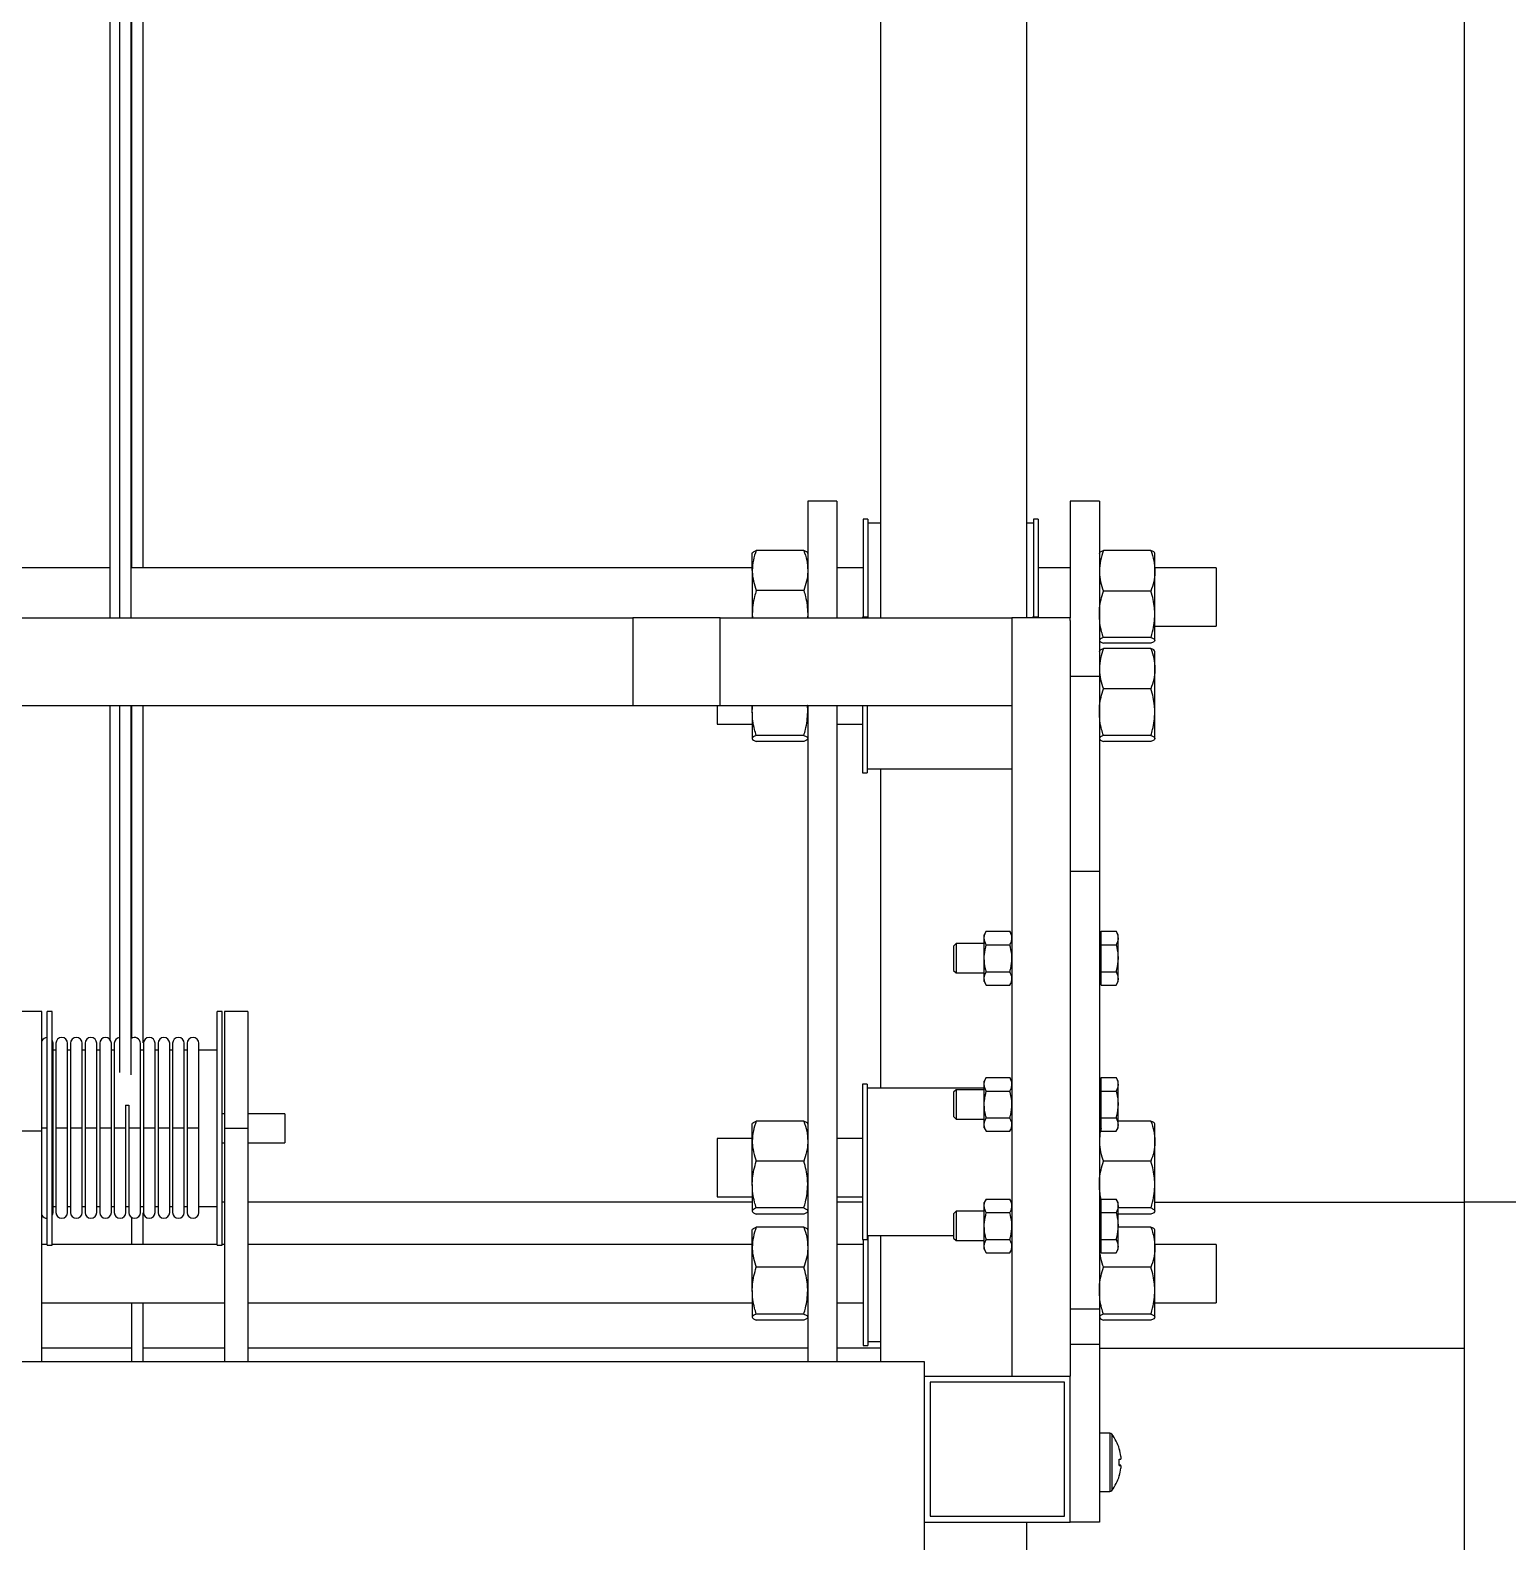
# Model space of a CAD drawing. Header units: millimetres. Extents: x 15 to 415, y 5 to 292.
# Drawn here: x 340.46 to 350.59, y 207.76 to 218.12 of the extents above; entities that cross this region are included whole.
import ezdxf

# ---------------------------------------------------------------- set-up
doc = ezdxf.new("R2010")
doc.units = ezdxf.units.MM

msp = doc.modelspace()

# ---------------------------------------------------------------- linework, layer by layer
at = {"color": 7, "linetype": 'Continuous', "lineweight": 25}
for p, q in [((341.074, 227.109), (341.074, 214.09)), ((341.154, 214.09), (341.154, 227.127)), ((346.292, 226.083), (346.292, 214.09)), ((347.292, 226.083), (347.292, 214.09)), ((350.292, 226.083), (350.292, 210.085)), ((341.007, 220.106), (341.007, 214.09)), ((341.156, 220.106), (341.156, 214.434)), ((341.236, 214.434), (341.236, 220.106)), ((345.992, 214.89), (345.792, 214.89)), ((345.792, 214.89), (345.792, 214.09)), ((345.992, 214.89), (345.992, 214.09)), ((347.792, 214.89), (347.592, 214.89)), ((347.592, 214.89), (347.592, 214.09)), ((347.792, 214.89), (347.792, 213.687)), ((346.205, 214.767), (346.173, 214.767)), ((346.173, 214.767), (346.173, 214.754)), ((346.173, 214.754), (346.173, 214.094)), ((346.205, 214.767), (346.205, 214.754)), ((346.205, 214.754), (346.205, 214.09)), ((347.373, 214.767), (347.34, 214.767)), ((347.34, 214.767), (347.34, 214.754)), ((347.34, 214.754), (347.34, 214.094)), ((347.373, 214.767), (347.373, 214.754)), ((347.373, 214.754), (347.373, 214.09)), ((346.292, 214.739), (346.205, 214.739)), ((347.34, 214.739), (347.292, 214.739)), ((345.765, 214.553), (345.439, 214.553)), ((348.145, 214.552), (347.819, 214.552)), ((341.007, 214.434), (336.972, 214.434)), ((345.412, 214.434), (341.154, 214.434)), ((345.412, 214.415), (345.412, 214.534)), ((346.173, 214.434), (345.992, 214.434)), ((347.592, 214.434), (347.373, 214.434)), ((348.172, 214.412), (348.172, 214.534)), ((348.592, 214.434), (348.172, 214.434)), ((348.592, 214.434), (348.592, 214.034)), ((345.412, 214.415), (345.412, 214.117)), ((348.172, 214.114), (348.172, 214.412)), ((345.765, 214.277), (345.439, 214.277)), ((348.145, 214.273), (347.819, 214.273)), ((337.792, 214.09), (344.592, 214.09)), ((344.592, 214.09), (344.592, 213.49)), ((345.192, 214.09), (344.592, 214.09)), ((345.192, 214.09), (347.192, 214.09)), ((345.192, 213.49), (345.192, 214.09)), ((345.412, 214.117), (345.413, 214.09)), ((345.412, 214.117), (345.412, 214.09)), ((345.792, 214.117), (345.791, 214.09)), ((346.2, 214.094), (346.167, 214.094)), ((346.167, 214.094), (346.167, 214.09)), ((346.2, 214.094), (346.2, 214.09)), ((347.192, 214.09), (347.192, 214.073)), ((347.592, 214.09), (347.192, 214.09)), ((347.192, 214.073), (347.192, 208.89)), ((347.367, 214.094), (347.334, 214.094)), ((347.334, 214.094), (347.334, 214.09)), ((347.367, 214.094), (347.367, 214.09)), ((347.592, 214.073), (347.592, 214.09)), ((347.592, 214.073), (347.592, 208.89)), ((348.172, 213.936), (348.172, 214.114)), ((348.172, 214.034), (348.592, 214.034)), ((348.145, 213.956), (347.819, 213.956)), ((348.145, 213.916), (347.819, 213.916)), ((348.145, 213.88), (347.819, 213.88)), ((348.172, 213.742), (348.172, 213.861)), ((348.172, 213.444), (348.172, 213.742)), ((347.792, 213.687), (347.592, 213.687)), ((347.792, 213.687), (347.792, 212.351)), ((348.145, 213.604), (347.819, 213.604)), ((337.792, 213.49), (344.592, 213.49)), ((341.007, 213.49), (341.007, 211.198)), ((341.074, 213.49), (341.074, 210.973)), ((341.154, 210.957), (341.154, 213.49)), ((341.156, 213.49), (341.156, 211.206)), ((341.236, 211.176), (341.236, 213.49)), ((344.592, 213.49), (345.192, 213.49)), ((345.172, 213.49), (345.172, 213.361)), ((345.192, 213.49), (347.192, 213.49)), ((345.412, 213.444), (345.412, 213.49)), ((345.412, 213.444), (345.412, 213.263)), ((345.792, 213.49), (345.792, 208.99)), ((345.992, 213.49), (345.992, 208.99)), ((346.167, 213.49), (346.167, 213.028)), ((346.2, 213.49), (346.2, 213.028)), ((348.172, 213.263), (348.172, 213.444)), ((345.172, 213.361), (345.412, 213.361)), ((345.992, 213.361), (346.167, 213.361)), ((345.765, 213.284), (345.439, 213.284)), ((345.765, 213.242), (345.439, 213.242)), ((348.145, 213.284), (347.819, 213.284)), ((348.145, 213.242), (347.819, 213.242)), ((346.167, 213.028), (346.2, 213.028)), ((346.2, 213.056), (347.192, 213.056)), ((346.292, 213.056), (346.292, 210.866)), ((347.792, 212.351), (347.592, 212.351)), ((347.792, 212.351), (347.792, 209.351)), ((346.809, 211.857), (346.792, 211.84)), ((346.792, 211.84), (346.792, 211.673)), ((347.002, 211.857), (346.809, 211.857)), ((346.809, 211.857), (346.809, 211.657)), ((347.016, 211.942), (347.002, 211.917)), ((347.002, 211.895), (347.002, 211.917)), ((347.002, 211.756), (347.002, 211.895)), ((347.016, 211.942), (347.178, 211.942)), ((347.016, 211.848), (347.178, 211.848)), ((347.192, 211.917), (347.178, 211.942)), ((347.804, 211.917), (347.792, 211.917)), ((347.804, 211.895), (347.804, 211.942)), ((347.804, 211.942), (347.906, 211.942)), ((347.804, 211.848), (347.804, 211.895)), ((347.804, 211.848), (347.906, 211.848)), ((347.804, 211.756), (347.804, 211.848)), ((347.92, 211.917), (347.906, 211.942)), ((347.92, 211.895), (347.92, 211.917)), ((347.92, 211.756), (347.92, 211.895)), ((347.002, 211.618), (347.002, 211.756)), ((347.804, 211.663), (347.804, 211.756)), ((347.92, 211.618), (347.92, 211.756)), ((346.792, 211.673), (346.809, 211.657)), ((346.809, 211.657), (347.002, 211.657)), ((347.016, 211.663), (347.178, 211.663)), ((347.804, 211.663), (347.906, 211.663)), ((347.804, 211.618), (347.804, 211.663)), ((347.002, 211.597), (347.002, 211.618)), ((347.002, 211.597), (347.016, 211.572)), ((347.016, 211.572), (347.178, 211.572)), ((347.178, 211.572), (347.192, 211.597)), ((347.792, 211.597), (347.804, 211.597)), ((347.804, 211.572), (347.804, 211.618)), ((347.804, 211.572), (347.906, 211.572)), ((347.906, 211.572), (347.92, 211.597)), ((347.92, 211.597), (347.92, 211.618)), ((340.541, 211.39), (340.381, 211.39)), ((340.541, 210.573), (340.541, 211.39)), ((340.611, 211.39), (340.577, 211.39)), ((340.577, 210.745), (340.577, 211.39)), ((340.611, 210.745), (340.611, 211.39)), ((341.777, 211.39), (341.743, 211.39)), ((341.743, 210.745), (341.743, 211.39)), ((341.777, 210.745), (341.777, 211.39)), ((341.952, 211.39), (341.792, 211.39)), ((341.792, 211.39), (341.792, 210.59)), ((341.952, 211.39), (341.952, 210.59)), ((340.617, 210.593), (340.617, 211.173)), ((340.637, 211.127), (340.617, 211.127)), ((340.637, 211.173), (340.637, 210.593)), ((340.717, 210.593), (340.717, 211.173)), ((340.737, 211.127), (340.717, 211.127)), ((340.737, 211.173), (340.737, 210.593)), ((340.817, 210.593), (340.817, 211.173)), ((340.837, 211.127), (340.817, 211.127)), ((340.837, 211.173), (340.837, 210.593)), ((340.917, 210.593), (340.917, 211.173)), ((340.937, 211.127), (340.917, 211.127)), ((340.937, 211.173), (340.937, 210.593)), ((341.017, 210.593), (341.017, 211.173)), ((341.037, 211.127), (341.017, 211.127)), ((341.037, 211.173), (341.037, 210.593)), ((341.217, 210.593), (341.217, 211.173)), ((341.237, 211.127), (341.217, 211.127)), ((341.237, 211.173), (341.237, 210.593)), ((341.317, 210.593), (341.317, 211.173)), ((341.337, 211.127), (341.317, 211.127)), ((341.337, 211.173), (341.337, 210.593)), ((341.417, 210.593), (341.417, 211.173)), ((341.437, 211.127), (341.417, 211.127)), ((341.437, 211.173), (341.437, 210.593)), ((341.517, 210.593), (341.517, 211.173)), ((341.537, 211.127), (341.517, 211.127)), ((341.537, 211.173), (341.537, 210.593)), ((341.617, 210.593), (341.617, 211.173)), ((341.743, 211.127), (341.617, 211.127)), ((347.016, 210.939), (347.002, 210.914)), ((347.002, 210.892), (347.002, 210.914)), ((347.016, 210.939), (347.178, 210.939)), ((347.192, 210.914), (347.178, 210.939)), ((347.804, 210.914), (347.792, 210.914)), ((347.804, 210.892), (347.804, 210.939)), ((347.804, 210.939), (347.906, 210.939)), ((347.92, 210.914), (347.906, 210.939)), ((347.92, 210.892), (347.92, 210.914)), ((346.2, 210.894), (346.167, 210.894)), ((346.167, 210.894), (346.167, 209.828)), ((346.2, 210.894), (346.2, 209.828)), ((347.002, 210.866), (346.2, 210.866)), ((346.809, 210.854), (346.792, 210.838)), ((346.792, 210.838), (346.792, 210.671)), ((347.002, 210.854), (346.809, 210.854)), ((346.809, 210.854), (346.809, 210.654)), ((347.002, 210.753), (347.002, 210.892)), ((347.016, 210.846), (347.178, 210.846)), ((347.804, 210.846), (347.804, 210.892)), ((347.804, 210.846), (347.906, 210.846)), ((347.804, 210.753), (347.804, 210.846)), ((347.92, 210.753), (347.92, 210.892)), ((340.577, 209.79), (340.577, 210.745)), ((340.611, 209.79), (340.611, 210.745)), ((341.114, 210.75), (341.137, 210.75)), ((341.117, 210.593), (341.117, 210.75)), ((341.137, 210.75), (341.137, 210.593)), ((341.743, 209.79), (341.743, 210.745)), ((341.777, 209.79), (341.777, 210.745)), ((347.002, 210.615), (347.002, 210.753)), ((347.804, 210.661), (347.804, 210.753)), ((347.92, 210.615), (347.92, 210.753)), ((341.792, 210.69), (341.777, 210.69)), ((342.207, 210.69), (341.952, 210.69)), ((342.207, 210.69), (342.207, 210.49)), ((345.412, 210.502), (345.412, 210.621)), ((345.765, 210.64), (345.439, 210.64)), ((346.792, 210.671), (346.809, 210.654)), ((346.809, 210.654), (347.002, 210.654)), ((347.002, 210.594), (347.002, 210.615)), ((347.016, 210.661), (347.178, 210.661)), ((347.804, 210.661), (347.906, 210.661)), ((347.804, 210.615), (347.804, 210.661)), ((347.804, 210.57), (347.804, 210.615)), ((348.145, 210.64), (347.92, 210.64)), ((347.92, 210.594), (347.92, 210.615)), ((348.172, 210.502), (348.172, 210.621)), ((340.381, 210.573), (340.541, 210.573)), ((340.541, 208.99), (340.541, 210.573)), ((340.617, 210.013), (340.617, 210.593)), ((340.637, 210.593), (340.637, 210.013)), ((340.717, 210.013), (340.717, 210.593)), ((340.737, 210.593), (340.737, 210.013)), ((340.817, 210.013), (340.817, 210.593)), ((340.837, 210.593), (340.837, 210.013)), ((340.917, 210.013), (340.917, 210.593)), ((340.937, 210.593), (340.937, 210.013)), ((341.017, 210.013), (341.017, 210.593)), ((341.037, 210.593), (341.037, 210.013)), ((341.117, 210.013), (341.117, 210.593)), ((341.137, 210.593), (341.137, 210.013)), ((341.217, 210.013), (341.217, 210.593)), ((341.237, 210.593), (341.237, 210.013)), ((341.317, 210.013), (341.317, 210.593)), ((341.337, 210.593), (341.337, 210.013)), ((341.417, 210.013), (341.417, 210.593)), ((341.437, 210.593), (341.437, 210.013)), ((341.517, 210.013), (341.517, 210.593)), ((341.537, 210.593), (341.537, 210.013)), ((341.617, 210.013), (341.617, 210.593)), ((341.952, 210.59), (341.792, 210.59)), ((341.792, 210.59), (341.792, 208.99)), ((341.952, 210.59), (341.952, 208.99)), ((345.412, 210.521), (345.172, 210.521)), ((345.172, 210.521), (345.172, 210.121)), ((345.412, 210.204), (345.412, 210.502)), ((346.167, 210.521), (345.992, 210.521)), ((347.002, 210.594), (347.016, 210.57)), ((347.016, 210.57), (347.178, 210.57)), ((347.178, 210.57), (347.192, 210.594)), ((347.792, 210.594), (347.804, 210.594)), ((347.804, 210.57), (347.906, 210.57)), ((347.906, 210.57), (347.92, 210.594)), ((348.172, 210.204), (348.172, 210.502)), ((341.777, 210.49), (341.792, 210.49)), ((341.952, 210.49), (342.207, 210.49)), ((345.765, 210.364), (345.439, 210.364)), ((348.145, 210.364), (347.819, 210.364)), ((345.412, 210.204), (345.412, 210.023)), ((348.172, 210.023), (348.172, 210.204)), ((341.792, 210.083), (341.777, 210.083)), ((345.412, 210.083), (341.952, 210.083)), ((345.172, 210.121), (345.412, 210.121)), ((345.992, 210.121), (346.167, 210.121)), ((346.167, 210.083), (345.992, 210.083)), ((347.016, 210.105), (347.002, 210.081)), ((347.002, 210.059), (347.002, 210.081)), ((347.016, 210.105), (347.178, 210.105)), ((347.192, 210.081), (347.178, 210.105)), ((347.804, 210.081), (347.792, 210.081)), ((347.804, 210.059), (347.804, 210.105)), ((347.804, 210.105), (347.906, 210.105)), ((347.92, 210.081), (347.906, 210.105)), ((347.92, 210.059), (347.92, 210.081)), ((348.172, 210.083), (350.292, 210.083)), ((350.292, 210.085), (350.292, 190.083)), ((350.292, 210.085), (351.292, 210.085)), ((340.617, 210.053), (340.637, 210.053)), ((340.717, 210.053), (340.737, 210.053)), ((340.817, 210.053), (340.837, 210.053)), ((340.917, 210.053), (340.937, 210.053)), ((341.017, 210.053), (341.037, 210.053)), ((341.117, 210.053), (341.137, 210.053)), ((341.156, 209.98), (341.156, 209.794)), ((341.217, 210.053), (341.237, 210.053)), ((341.236, 209.794), (341.236, 210.01)), ((341.317, 210.053), (341.337, 210.053)), ((341.417, 210.053), (341.437, 210.053)), ((341.517, 210.053), (341.537, 210.053)), ((341.617, 210.053), (341.743, 210.053)), ((345.765, 210.044), (345.439, 210.044)), ((345.765, 210.002), (345.439, 210.002)), ((346.809, 210.021), (346.792, 210.004)), ((346.792, 210.004), (346.792, 209.837)), ((347.002, 210.021), (346.809, 210.021)), ((346.809, 210.021), (346.809, 209.821)), ((347.002, 209.92), (347.002, 210.059)), ((347.016, 210.012), (347.178, 210.012)), ((347.804, 210.012), (347.804, 210.059)), ((347.804, 210.012), (347.906, 210.012)), ((347.804, 209.92), (347.804, 210.012)), ((347.92, 209.92), (347.92, 210.059)), ((348.145, 210.044), (347.92, 210.044)), ((348.145, 210.002), (347.92, 210.002)), ((345.412, 209.775), (345.412, 209.894)), ((345.765, 209.913), (345.439, 209.913)), ((347.002, 209.781), (347.002, 209.92)), ((347.804, 209.827), (347.804, 209.92)), ((347.92, 209.781), (347.92, 209.92)), ((348.145, 209.913), (347.92, 209.913)), ((348.172, 209.775), (348.172, 209.894)), ((340.577, 209.794), (340.541, 209.794)), ((340.577, 209.79), (340.611, 209.79)), ((341.743, 209.794), (340.611, 209.794)), ((341.743, 209.79), (341.777, 209.79)), ((341.792, 209.794), (341.777, 209.794)), ((345.412, 209.794), (341.952, 209.794)), ((345.412, 209.477), (345.412, 209.775)), ((346.173, 209.794), (345.992, 209.794)), ((346.167, 209.828), (346.2, 209.828)), ((346.173, 209.828), (346.173, 209.101)), ((346.2, 209.856), (346.792, 209.856)), ((346.205, 209.856), (346.205, 209.101)), ((346.292, 209.856), (346.292, 208.99)), ((346.792, 209.837), (346.809, 209.821)), ((346.809, 209.821), (347.002, 209.821)), ((347.002, 209.761), (347.002, 209.781)), ((347.016, 209.827), (347.178, 209.827)), ((347.804, 209.827), (347.906, 209.827)), ((347.804, 209.781), (347.804, 209.827)), ((347.804, 209.736), (347.804, 209.781)), ((347.92, 209.761), (347.92, 209.781)), ((348.592, 209.794), (348.172, 209.794)), ((348.172, 209.477), (348.172, 209.775)), ((348.592, 209.794), (348.592, 209.394)), ((347.002, 209.761), (347.016, 209.736)), ((347.016, 209.736), (347.178, 209.736)), ((347.178, 209.736), (347.192, 209.761)), ((347.792, 209.761), (347.804, 209.761)), ((347.804, 209.736), (347.906, 209.736)), ((347.906, 209.736), (347.92, 209.761)), ((345.765, 209.637), (345.439, 209.637)), ((348.145, 209.637), (347.819, 209.637)), ((345.412, 209.477), (345.412, 209.296)), ((348.172, 209.296), (348.172, 209.477)), ((340.541, 209.394), (341.792, 209.394)), ((341.156, 209.394), (341.156, 208.99)), ((341.236, 208.99), (341.236, 209.394)), ((341.952, 209.394), (345.412, 209.394)), ((345.992, 209.394), (346.173, 209.394)), ((348.172, 209.394), (348.592, 209.394)), ((345.765, 209.317), (345.439, 209.317)), ((345.765, 209.275), (345.439, 209.275)), ((347.792, 209.351), (347.592, 209.351)), ((347.792, 209.351), (347.792, 209.108)), ((348.145, 209.317), (347.819, 209.317)), ((348.145, 209.275), (347.819, 209.275)), ((341.156, 209.083), (340.541, 209.083)), ((341.792, 209.083), (341.236, 209.083)), ((345.792, 209.083), (341.952, 209.083)), ((346.292, 209.083), (345.992, 209.083)), ((346.173, 209.101), (346.205, 209.101)), ((346.205, 209.129), (346.292, 209.129)), ((347.792, 209.108), (347.592, 209.108)), ((347.792, 209.108), (347.792, 207.89)), ((347.792, 209.083), (350.292, 209.083)), ((346.592, 208.99), (335.792, 208.99)), ((346.592, 207.62), (346.592, 208.99)), ((346.592, 208.89), (347.592, 208.89)), ((347.552, 208.85), (346.632, 208.85)), ((346.632, 208.85), (346.632, 207.93)), ((347.552, 207.93), (347.552, 208.85)), ((347.592, 207.89), (347.592, 208.89)), ((347.863, 208.5), (347.792, 208.5)), ((347.939, 208.341), (347.939, 208.322)), ((347.939, 208.278), (347.927, 208.278)), ((347.928, 208.279), (347.939, 208.279)), ((347.939, 208.278), (347.939, 208.259)), ((347.792, 208.1), (347.863, 208.1)), ((346.632, 207.93), (347.552, 207.93)), ((346.592, 207.89), (347.592, 207.89)), ((347.292, 207.89), (347.292, 190.083)), ((347.792, 207.89), (347.592, 207.89))]:
    msp.add_line(p, q, dxfattribs=at)
at = {"color": 8, "linetype": 'Continuous', "lineweight": 25}
for p, q in [((340.541, 210.593), (340.577, 210.593)), ((340.611, 210.593), (340.617, 210.593)), ((340.637, 210.593), (340.717, 210.593)), ((340.737, 210.593), (340.817, 210.593)), ((340.837, 210.593), (340.917, 210.593)), ((340.937, 210.593), (341.017, 210.593)), ((341.037, 210.593), (341.117, 210.593)), ((341.137, 210.593), (341.217, 210.593)), ((341.237, 210.593), (341.317, 210.593)), ((341.337, 210.593), (341.417, 210.593)), ((341.437, 210.593), (341.517, 210.593)), ((341.537, 210.593), (341.617, 210.593)), ((347.863, 208.5), (347.863, 208.1)), ((347.877, 208.493), (347.877, 208.107))]:
    msp.add_line(p, q, dxfattribs=at)
at = {"color": 7, "linetype": 'Continuous', "lineweight": 25, "flags": 128}
for points in [[(340.617, 211.173), (340.614, 211.188), (340.611, 211.194)], [(340.611, 209.992), (340.614, 209.998), (340.617, 210.013)], [(347.928, 208.392), (347.928, 208.392), (347.928, 208.392), (347.928, 208.392), (347.928, 208.393), (347.928, 208.393)], [(347.928, 208.209), (347.928, 208.208), (347.928, 208.208), (347.928, 208.208), (347.928, 208.208), (347.928, 208.208), (347.928, 208.208), (347.928, 208.208), (347.928, 208.208)]]:
    msp.add_lwpolyline(points, dxfattribs=at)
at = {"color": 7, "linetype": 'Continuous', "lineweight": 25}
for centre, radius, start, end in [((340.577, 211.173), 0.04, 89.8693, 153.5144), ((340.677, 211.173), 0.04, 0, 180), ((340.777, 211.173), 0.04, 0, 180), ((340.877, 211.173), 0.04, 0, 180), ((340.977, 211.173), 0.04, 0, 180), ((341.077, 211.173), 0.04, 94.5156, 180), ((341.177, 211.173), 0.04, 0, 126.0898), ((341.277, 211.173), 0.04, 0, 180), ((341.377, 211.173), 0.04, 0, 180), ((341.477, 211.173), 0.04, 0, 180), ((341.577, 211.173), 0.04, 0, 180), ((340.577, 210.013), 0.04, 206.4856, 270.1307), ((340.677, 210.013), 0.04, 180, 0), ((340.777, 210.013), 0.04, 180, 0), ((340.877, 210.013), 0.04, 180, 0), ((340.977, 210.013), 0.04, 180, 0), ((341.077, 210.013), 0.04, 180, 0), ((341.177, 210.013), 0.04, 180, 0), ((341.277, 210.013), 0.04, 180, 0), ((341.377, 210.013), 0.04, 180, 0), ((341.477, 210.013), 0.04, 180, 0), ((341.577, 210.013), 0.04, 180, 0), ((347.863, 208.482), 0.018, 37.0599, 90), ((347.622, 208.3), 0.32, 16.7516, 37.0599), ((347.623, 208.301), 0.318, 7.3677, 16.7426), ((347.623, 208.3), 0.319, 7.3707, 16.7396), ((347.573, 208.301), 0.355, 359.9325, 3.5135), ((347.919, 208.783), 0.462, 271.0334, 272.3832), ((347.576, 208.3), 0.352, 356.4817, 3.5183), ((347.919, 207.818), 0.462, 87.6168, 88.9666), ((347.92, 208.698), 0.42, 270.9909, 272.476), ((347.623, 208.3), 0.318, 343.2574, 352.6323), ((347.622, 208.3), 0.32, 322.9401, 343.2484), ((347.863, 208.118), 0.018, 270, 322.9401)]:
    msp.add_arc(centre, radius, start, end, dxfattribs=at)
for points, knots in [([(345.439, 214.553), (345.431, 214.53), (345.416, 214.485), (345.413, 214.438), (345.412, 214.415)], [0, 0, 0, 0, 0.4954538, 1, 1, 1, 1]), ([(345.412, 214.531), (345.412, 214.532), (345.412, 214.536), (345.418, 214.543), (345.432, 214.55), (345.439, 214.553)], [0, 0, 0, 0, 0.070112, 0.530805, 1, 1, 1, 1]), ([(345.765, 214.553), (345.773, 214.53), (345.788, 214.485), (345.791, 214.438), (345.792, 214.415)], [0, 0, 0, 0, 0.49546, 1, 1, 1, 1]), ([(345.792, 214.531), (345.792, 214.532), (345.792, 214.536), (345.786, 214.543), (345.772, 214.55), (345.765, 214.553)], [0, 0, 0, 0, 0.070113, 0.530796, 1, 1, 1, 1]), ([(347.819, 214.552), (347.811, 214.529), (347.796, 214.483), (347.793, 214.436), (347.792, 214.412)], [0, 0, 0, 0, 0.495465, 1, 1, 1, 1]), ([(347.792, 214.532), (347.792, 214.532), (347.792, 214.536), (347.798, 214.543), (347.812, 214.549), (347.819, 214.552)], [0, 0, 0, 0, 0.070109, 0.530797, 1, 1, 1, 1]), ([(348.145, 214.552), (348.153, 214.529), (348.168, 214.483), (348.171, 214.436), (348.172, 214.412)], [0, 0, 0, 0, 0.495465, 1, 1, 1, 1]), ([(348.172, 214.532), (348.172, 214.532), (348.172, 214.536), (348.166, 214.543), (348.152, 214.549), (348.145, 214.552)], [0, 0, 0, 0, 0.070109, 0.530797, 1, 1, 1, 1]), ([(345.412, 214.415), (345.412, 214.411), (345.412, 214.387), (345.418, 214.34), (345.432, 214.298), (345.439, 214.277)], [0, 0, 0, 0, 0.070084, 0.530813, 1, 1, 1, 1]), ([(345.792, 214.415), (345.792, 214.411), (345.792, 214.387), (345.786, 214.34), (345.772, 214.298), (345.765, 214.277)], [0, 0, 0, 0, 0.070084, 0.530804, 1, 1, 1, 1]), ([(347.792, 214.412), (347.792, 214.409), (347.792, 214.384), (347.798, 214.337), (347.812, 214.295), (347.819, 214.273)], [0, 0, 0, 0, 0.07008, 0.530767, 1, 1, 1, 1]), ([(348.172, 214.412), (348.172, 214.409), (348.172, 214.384), (348.166, 214.337), (348.152, 214.295), (348.145, 214.273)], [0, 0, 0, 0, 0.07008, 0.530767, 1, 1, 1, 1]), ([(345.439, 214.277), (345.435, 214.263), (345.425, 214.231), (345.414, 214.177), (345.413, 214.137), (345.412, 214.117)], [0, 0, 0, 0, 0.25725, 0.626373, 1, 1, 1, 1]), ([(345.765, 214.277), (345.769, 214.263), (345.779, 214.231), (345.789, 214.177), (345.791, 214.137), (345.792, 214.117)], [0, 0, 0, 0, 0.25725, 0.626371, 1, 1, 1, 1]), ([(347.792, 214.114), (347.792, 214.129), (347.793, 214.163), (347.802, 214.216), (347.813, 214.254), (347.819, 214.273)], [0, 0, 0, 0, 0.268421, 0.632351, 1, 1, 1, 1]), ([(348.172, 214.114), (348.172, 214.129), (348.17, 214.163), (348.162, 214.216), (348.151, 214.254), (348.145, 214.273)], [0, 0, 0, 0, 0.268421, 0.632351, 1, 1, 1, 1]), ([(347.819, 213.956), (347.815, 213.969), (347.805, 214.001), (347.794, 214.054), (347.793, 214.094), (347.792, 214.114)], [0, 0, 0, 0, 0.257215, 0.626389, 1, 1, 1, 1]), ([(348.145, 213.956), (348.149, 213.969), (348.159, 214.001), (348.169, 214.054), (348.171, 214.094), (348.172, 214.114)], [0, 0, 0, 0, 0.257204, 0.626382, 1, 1, 1, 1]), ([(347.819, 213.956), (347.811, 213.952), (347.796, 213.946), (347.793, 213.939), (347.792, 213.936)], [0, 0, 0, 0, 0.4954758, 1, 1, 1, 1]), ([(347.792, 213.936), (347.792, 213.935), (347.792, 213.932), (347.798, 213.925), (347.812, 213.919), (347.819, 213.916)], [0, 0, 0, 0, 0.070115, 0.5308, 1, 1, 1, 1]), ([(348.145, 213.956), (348.153, 213.952), (348.168, 213.946), (348.171, 213.939), (348.172, 213.936)], [0, 0, 0, 0, 0.4954758, 1, 1, 1, 1]), ([(348.172, 213.936), (348.172, 213.935), (348.172, 213.932), (348.166, 213.925), (348.152, 213.919), (348.145, 213.916)], [0, 0, 0, 0, 0.070115, 0.5308, 1, 1, 1, 1]), ([(347.819, 213.88), (347.811, 213.857), (347.796, 213.812), (347.793, 213.765), (347.792, 213.742)], [0, 0, 0, 0, 0.495444, 1, 1, 1, 1]), ([(347.792, 213.858), (347.792, 213.859), (347.792, 213.863), (347.798, 213.87), (347.812, 213.877), (347.819, 213.88)], [0, 0, 0, 0, 0.070111, 0.530795, 1, 1, 1, 1]), ([(348.145, 213.88), (348.153, 213.857), (348.168, 213.812), (348.171, 213.765), (348.172, 213.742)], [0, 0, 0, 0, 0.495444, 1, 1, 1, 1]), ([(348.172, 213.858), (348.172, 213.859), (348.172, 213.863), (348.166, 213.87), (348.152, 213.877), (348.145, 213.88)], [0, 0, 0, 0, 0.070111, 0.530795, 1, 1, 1, 1]), ([(347.792, 213.742), (347.792, 213.738), (347.792, 213.714), (347.798, 213.667), (347.812, 213.625), (347.819, 213.604)], [0, 0, 0, 0, 0.0701265, 0.5308066, 1, 1, 1, 1]), ([(348.172, 213.742), (348.172, 213.738), (348.172, 213.714), (348.166, 213.667), (348.152, 213.625), (348.145, 213.604)], [0, 0, 0, 0, 0.0701265, 0.5308066, 1, 1, 1, 1]), ([(347.792, 213.444), (347.792, 213.459), (347.793, 213.493), (347.802, 213.546), (347.813, 213.584), (347.819, 213.604)], [0, 0, 0, 0, 0.268381, 0.632345, 1, 1, 1, 1]), ([(348.172, 213.444), (348.172, 213.459), (348.17, 213.493), (348.162, 213.546), (348.151, 213.584), (348.145, 213.604)], [0, 0, 0, 0, 0.268381, 0.632345, 1, 1, 1, 1]), ([(345.412, 213.444), (345.412, 213.459), (345.412, 213.474), (345.414, 213.489), (345.414, 213.49)], [0, 0, 0, 0, 0.941568, 1, 1, 1, 1]), ([(345.439, 213.284), (345.435, 213.298), (345.425, 213.33), (345.414, 213.384), (345.413, 213.424), (345.412, 213.444)], [0, 0, 0, 0, 0.25725, 0.626373, 1, 1, 1, 1]), ([(345.765, 213.284), (345.769, 213.298), (345.779, 213.33), (345.789, 213.384), (345.791, 213.424), (345.792, 213.444)], [0, 0, 0, 0, 0.25725, 0.626371, 1, 1, 1, 1]), ([(345.792, 213.444), (345.792, 213.459), (345.792, 213.474), (345.79, 213.489), (345.789, 213.49)], [0, 0, 0, 0, 0.941568, 1, 1, 1, 1]), ([(347.819, 213.284), (347.815, 213.298), (347.805, 213.33), (347.794, 213.384), (347.793, 213.424), (347.792, 213.444)], [0, 0, 0, 0, 0.257261, 0.626378, 1, 1, 1, 1]), ([(348.145, 213.284), (348.149, 213.298), (348.159, 213.33), (348.169, 213.384), (348.171, 213.424), (348.172, 213.444)], [0, 0, 0, 0, 0.25725, 0.626371, 1, 1, 1, 1]), ([(345.439, 213.284), (345.431, 213.281), (345.416, 213.274), (345.413, 213.267), (345.412, 213.263)], [0, 0, 0, 0, 0.495454, 1, 1, 1, 1]), ([(345.412, 213.263), (345.412, 213.263), (345.412, 213.259), (345.418, 213.251), (345.432, 213.245), (345.439, 213.242)], [0, 0, 0, 0, 0.070112, 0.530805, 1, 1, 1, 1]), ([(345.765, 213.284), (345.773, 213.281), (345.788, 213.274), (345.791, 213.267), (345.792, 213.263)], [0, 0, 0, 0, 0.49546, 1, 1, 1, 1]), ([(345.792, 213.263), (345.792, 213.263), (345.792, 213.259), (345.786, 213.251), (345.772, 213.245), (345.765, 213.242)], [0, 0, 0, 0, 0.070113, 0.530796, 1, 1, 1, 1]), ([(347.819, 213.284), (347.811, 213.281), (347.796, 213.274), (347.793, 213.267), (347.792, 213.263)], [0, 0, 0, 0, 0.49546, 1, 1, 1, 1]), ([(347.792, 213.263), (347.792, 213.263), (347.792, 213.259), (347.798, 213.251), (347.812, 213.245), (347.819, 213.242)], [0, 0, 0, 0, 0.070112, 0.530798, 1, 1, 1, 1]), ([(348.145, 213.284), (348.153, 213.281), (348.168, 213.274), (348.171, 213.267), (348.172, 213.263)], [0, 0, 0, 0, 0.49546, 1, 1, 1, 1]), ([(348.172, 213.263), (348.172, 213.263), (348.172, 213.259), (348.166, 213.251), (348.152, 213.245), (348.145, 213.242)], [0, 0, 0, 0, 0.070112, 0.530798, 1, 1, 1, 1]), ([(347.002, 211.895), (347.002, 211.896), (347.002, 211.904), (347.005, 211.92), (347.013, 211.934), (347.016, 211.942)], [0, 0, 0, 0, 0.070054, 0.530746, 1, 1, 1, 1]), ([(347.016, 211.848), (347.012, 211.856), (347.004, 211.871), (347.003, 211.887), (347.002, 211.895)], [0, 0, 0, 0, 0.495437, 1, 1, 1, 1]), ([(347.002, 211.756), (347.002, 211.764), (347.003, 211.795), (347.011, 211.826), (347.016, 211.848)], [0, 0, 0, 0, 0.268637, 1, 1, 1, 1]), ([(347.192, 211.895), (347.192, 211.896), (347.192, 211.904), (347.189, 211.92), (347.181, 211.934), (347.178, 211.942)], [0, 0, 0, 0, 0.070053, 0.530746, 1, 1, 1, 1]), ([(347.178, 211.848), (347.182, 211.856), (347.19, 211.871), (347.191, 211.887), (347.192, 211.895)], [0, 0, 0, 0, 0.495441, 1, 1, 1, 1]), ([(347.192, 211.756), (347.192, 211.764), (347.191, 211.795), (347.183, 211.826), (347.178, 211.848)], [0, 0, 0, 0, 0.268634, 1, 1, 1, 1]), ([(347.906, 211.942), (347.91, 211.934), (347.918, 211.919), (347.919, 211.903), (347.92, 211.895)], [0, 0, 0, 0, 0.495459, 1, 1, 1, 1]), ([(347.92, 211.895), (347.92, 211.894), (347.92, 211.885), (347.917, 211.87), (347.909, 211.855), (347.906, 211.848)], [0, 0, 0, 0, 0.070093, 0.530771, 1, 1, 1, 1]), ([(347.906, 211.848), (347.912, 211.824), (347.919, 211.794), (347.92, 211.762), (347.92, 211.756)], [0, 0, 0, 0, 0.7857, 1, 1, 1, 1]), ([(347.016, 211.663), (347.014, 211.671), (347.006, 211.701), (347.004, 211.733), (347.002, 211.756)], [0, 0, 0, 0, 0.257553, 1, 1, 1, 1]), ([(347.178, 211.663), (347.18, 211.671), (347.188, 211.701), (347.19, 211.733), (347.192, 211.756)], [0, 0, 0, 0, 0.257556, 1, 1, 1, 1]), ([(347.92, 211.756), (347.918, 211.73), (347.916, 211.699), (347.907, 211.669), (347.906, 211.663)], [0, 0, 0, 0, 0.8113195, 1, 1, 1, 1]), ([(347.002, 211.618), (347.002, 211.619), (347.002, 211.627), (347.005, 211.642), (347.013, 211.656), (347.016, 211.663)], [0, 0, 0, 0, 0.070093, 0.530834, 1, 1, 1, 1]), ([(347.192, 211.618), (347.192, 211.619), (347.192, 211.627), (347.189, 211.642), (347.181, 211.656), (347.178, 211.663)], [0, 0, 0, 0, 0.070092, 0.530834, 1, 1, 1, 1]), ([(347.906, 211.663), (347.91, 211.656), (347.918, 211.641), (347.919, 211.626), (347.92, 211.618)], [0, 0, 0, 0, 0.495444, 1, 1, 1, 1]), ([(347.016, 211.572), (347.012, 211.579), (347.004, 211.594), (347.003, 211.61), (347.002, 211.618)], [0, 0, 0, 0, 0.495494, 1, 1, 1, 1]), ([(347.178, 211.572), (347.182, 211.579), (347.19, 211.594), (347.191, 211.61), (347.192, 211.618)], [0, 0, 0, 0, 0.495498, 1, 1, 1, 1]), ([(347.92, 211.618), (347.92, 211.617), (347.92, 211.608), (347.917, 211.593), (347.909, 211.579), (347.906, 211.572)], [0, 0, 0, 0, 0.070041, 0.530789, 1, 1, 1, 1]), ([(347.002, 210.892), (347.002, 210.894), (347.002, 210.902), (347.005, 210.918), (347.013, 210.932), (347.016, 210.939)], [0, 0, 0, 0, 0.070054, 0.530746, 1, 1, 1, 1]), ([(347.192, 210.892), (347.192, 210.894), (347.192, 210.902), (347.189, 210.918), (347.181, 210.932), (347.178, 210.939)], [0, 0, 0, 0, 0.070053, 0.530746, 1, 1, 1, 1]), ([(347.906, 210.939), (347.91, 210.932), (347.918, 210.916), (347.919, 210.9), (347.92, 210.892)], [0, 0, 0, 0, 0.495459, 1, 1, 1, 1]), ([(347.016, 210.846), (347.012, 210.853), (347.004, 210.869), (347.003, 210.885), (347.002, 210.892)], [0, 0, 0, 0, 0.495437, 1, 1, 1, 1]), ([(347.002, 210.753), (347.002, 210.762), (347.003, 210.793), (347.011, 210.824), (347.016, 210.846)], [0, 0, 0, 0, 0.268637, 1, 1, 1, 1]), ([(347.178, 210.846), (347.182, 210.853), (347.19, 210.869), (347.191, 210.885), (347.192, 210.892)], [0, 0, 0, 0, 0.495441, 1, 1, 1, 1]), ([(347.192, 210.753), (347.192, 210.762), (347.191, 210.793), (347.183, 210.824), (347.178, 210.846)], [0, 0, 0, 0, 0.268634, 1, 1, 1, 1]), ([(347.92, 210.892), (347.92, 210.891), (347.92, 210.883), (347.917, 210.867), (347.909, 210.853), (347.906, 210.846)], [0, 0, 0, 0, 0.070093, 0.530771, 1, 1, 1, 1]), ([(347.906, 210.846), (347.912, 210.822), (347.919, 210.791), (347.92, 210.76), (347.92, 210.753)], [0, 0, 0, 0, 0.7857, 1, 1, 1, 1]), ([(347.016, 210.661), (347.014, 210.669), (347.006, 210.699), (347.004, 210.73), (347.002, 210.753)], [0, 0, 0, 0, 0.25748, 1, 1, 1, 1]), ([(347.178, 210.661), (347.18, 210.669), (347.188, 210.699), (347.19, 210.73), (347.192, 210.753)], [0, 0, 0, 0, 0.257483, 1, 1, 1, 1]), ([(347.92, 210.753), (347.918, 210.728), (347.916, 210.697), (347.907, 210.667), (347.906, 210.661)], [0, 0, 0, 0, 0.8113, 1, 1, 1, 1]), ([(345.439, 210.64), (345.431, 210.617), (345.416, 210.572), (345.413, 210.525), (345.412, 210.502)], [0, 0, 0, 0, 0.4954377, 1, 1, 1, 1]), ([(345.412, 210.618), (345.412, 210.619), (345.412, 210.623), (345.418, 210.63), (345.432, 210.637), (345.439, 210.64)], [0, 0, 0, 0, 0.070106, 0.530805, 1, 1, 1, 1]), ([(345.765, 210.64), (345.773, 210.617), (345.788, 210.572), (345.791, 210.525), (345.792, 210.502)], [0, 0, 0, 0, 0.495444, 1, 1, 1, 1]), ([(345.792, 210.618), (345.792, 210.619), (345.792, 210.623), (345.786, 210.63), (345.772, 210.637), (345.765, 210.64)], [0, 0, 0, 0, 0.070106, 0.530796, 1, 1, 1, 1]), ([(347.002, 210.615), (347.002, 210.616), (347.002, 210.625), (347.005, 210.64), (347.013, 210.654), (347.016, 210.661)], [0, 0, 0, 0, 0.07009, 0.530808, 1, 1, 1, 1]), ([(347.016, 210.57), (347.012, 210.577), (347.004, 210.592), (347.003, 210.608), (347.002, 210.615)], [0, 0, 0, 0, 0.495494, 1, 1, 1, 1]), ([(347.192, 210.615), (347.192, 210.616), (347.192, 210.625), (347.189, 210.64), (347.181, 210.654), (347.178, 210.661)], [0, 0, 0, 0, 0.070089, 0.530808, 1, 1, 1, 1]), ([(347.178, 210.57), (347.182, 210.577), (347.19, 210.592), (347.191, 210.608), (347.192, 210.615)], [0, 0, 0, 0, 0.495498, 1, 1, 1, 1]), ([(347.906, 210.661), (347.91, 210.654), (347.918, 210.639), (347.919, 210.623), (347.92, 210.615)], [0, 0, 0, 0, 0.495469, 1, 1, 1, 1]), ([(347.92, 210.615), (347.92, 210.614), (347.92, 210.606), (347.917, 210.591), (347.909, 210.577), (347.906, 210.57)], [0, 0, 0, 0, 0.070041, 0.530789, 1, 1, 1, 1]), ([(348.145, 210.64), (348.153, 210.617), (348.168, 210.572), (348.171, 210.525), (348.172, 210.502)], [0, 0, 0, 0, 0.495444, 1, 1, 1, 1]), ([(348.172, 210.618), (348.172, 210.619), (348.172, 210.623), (348.166, 210.63), (348.152, 210.637), (348.145, 210.64)], [0, 0, 0, 0, 0.070105, 0.530798, 1, 1, 1, 1]), ([(345.412, 210.502), (345.412, 210.498), (345.412, 210.474), (345.418, 210.427), (345.432, 210.385), (345.439, 210.364)], [0, 0, 0, 0, 0.070084, 0.530813, 1, 1, 1, 1]), ([(345.792, 210.502), (345.792, 210.498), (345.792, 210.474), (345.786, 210.427), (345.772, 210.385), (345.765, 210.364)], [0, 0, 0, 0, 0.070084, 0.530804, 1, 1, 1, 1]), ([(347.804, 210.588), (347.802, 210.583), (347.794, 210.555), (347.793, 210.525), (347.792, 210.502)], [0, 0, 0, 0, 0.190055, 1, 1, 1, 1]), ([(347.792, 210.502), (347.792, 210.498), (347.792, 210.474), (347.798, 210.427), (347.812, 210.385), (347.819, 210.364)], [0, 0, 0, 0, 0.0700832, 0.5308065, 1, 1, 1, 1]), ([(348.172, 210.502), (348.172, 210.498), (348.172, 210.474), (348.166, 210.427), (348.152, 210.385), (348.145, 210.364)], [0, 0, 0, 0, 0.0700832, 0.5308065, 1, 1, 1, 1]), ([(345.412, 210.204), (345.412, 210.219), (345.413, 210.253), (345.422, 210.306), (345.433, 210.344), (345.439, 210.364)], [0, 0, 0, 0, 0.268416, 0.632393, 1, 1, 1, 1]), ([(345.792, 210.204), (345.792, 210.219), (345.79, 210.253), (345.782, 210.306), (345.771, 210.344), (345.765, 210.364)], [0, 0, 0, 0, 0.268412, 0.632385, 1, 1, 1, 1]), ([(347.792, 210.204), (347.792, 210.219), (347.793, 210.253), (347.802, 210.306), (347.813, 210.344), (347.819, 210.364)], [0, 0, 0, 0, 0.268412, 0.632385, 1, 1, 1, 1]), ([(348.172, 210.204), (348.172, 210.219), (348.17, 210.253), (348.162, 210.306), (348.151, 210.344), (348.145, 210.364)], [0, 0, 0, 0, 0.268412, 0.632385, 1, 1, 1, 1]), ([(345.439, 210.044), (345.435, 210.058), (345.425, 210.09), (345.414, 210.144), (345.413, 210.184), (345.412, 210.204)], [0, 0, 0, 0, 0.257244, 0.626383, 1, 1, 1, 1]), ([(345.765, 210.044), (345.769, 210.058), (345.779, 210.09), (345.789, 210.144), (345.791, 210.184), (345.792, 210.204)], [0, 0, 0, 0, 0.257243, 0.62638, 1, 1, 1, 1]), ([(347.804, 210.103), (347.801, 210.116), (347.794, 210.15), (347.793, 210.184), (347.792, 210.204)], [0, 0, 0, 0, 0.40795, 1, 1, 1, 1]), ([(348.145, 210.044), (348.149, 210.058), (348.159, 210.09), (348.169, 210.144), (348.171, 210.184), (348.172, 210.204)], [0, 0, 0, 0, 0.257243, 0.62638, 1, 1, 1, 1]), ([(347.002, 210.059), (347.002, 210.06), (347.002, 210.068), (347.005, 210.084), (347.013, 210.098), (347.016, 210.105)], [0, 0, 0, 0, 0.070078, 0.530758, 1, 1, 1, 1]), ([(347.192, 210.059), (347.192, 210.06), (347.192, 210.068), (347.189, 210.084), (347.181, 210.098), (347.178, 210.105)], [0, 0, 0, 0, 0.070077, 0.530758, 1, 1, 1, 1]), ([(347.906, 210.105), (347.91, 210.098), (347.918, 210.082), (347.919, 210.067), (347.92, 210.059)], [0, 0, 0, 0, 0.495471, 1, 1, 1, 1]), ([(345.439, 210.044), (345.431, 210.041), (345.416, 210.034), (345.413, 210.027), (345.412, 210.023)], [0, 0, 0, 0, 0.495455, 1, 1, 1, 1]), ([(345.412, 210.023), (345.412, 210.023), (345.412, 210.019), (345.418, 210.011), (345.432, 210.005), (345.439, 210.002)], [0, 0, 0, 0, 0.070112, 0.530803, 1, 1, 1, 1]), ([(345.765, 210.044), (345.773, 210.041), (345.788, 210.034), (345.791, 210.027), (345.792, 210.023)], [0, 0, 0, 0, 0.495462, 1, 1, 1, 1]), ([(345.792, 210.023), (345.792, 210.023), (345.792, 210.019), (345.786, 210.011), (345.772, 210.005), (345.765, 210.002)], [0, 0, 0, 0, 0.070112, 0.530794, 1, 1, 1, 1]), ([(347.016, 210.012), (347.012, 210.019), (347.004, 210.035), (347.003, 210.051), (347.002, 210.059)], [0, 0, 0, 0, 0.495462, 1, 1, 1, 1]), ([(347.002, 209.92), (347.002, 209.928), (347.003, 209.959), (347.011, 209.99), (347.016, 210.012)], [0, 0, 0, 0, 0.268637, 1, 1, 1, 1]), ([(347.178, 210.012), (347.182, 210.019), (347.19, 210.035), (347.191, 210.051), (347.192, 210.059)], [0, 0, 0, 0, 0.495467, 1, 1, 1, 1]), ([(347.192, 209.92), (347.192, 209.928), (347.191, 209.959), (347.183, 209.99), (347.178, 210.012)], [0, 0, 0, 0, 0.268634, 1, 1, 1, 1]), ([(347.92, 210.059), (347.92, 210.058), (347.92, 210.049), (347.917, 210.033), (347.909, 210.019), (347.906, 210.012)], [0, 0, 0, 0, 0.070093, 0.530771, 1, 1, 1, 1]), ([(347.906, 210.012), (347.912, 209.988), (347.919, 209.957), (347.92, 209.926), (347.92, 209.92)], [0, 0, 0, 0, 0.785649, 1, 1, 1, 1]), ([(348.145, 210.044), (348.153, 210.041), (348.168, 210.034), (348.171, 210.027), (348.172, 210.023)], [0, 0, 0, 0, 0.495462, 1, 1, 1, 1]), ([(348.172, 210.023), (348.172, 210.023), (348.172, 210.019), (348.166, 210.011), (348.152, 210.005), (348.145, 210.002)], [0, 0, 0, 0, 0.070111, 0.530797, 1, 1, 1, 1]), ([(345.439, 209.913), (345.431, 209.89), (345.416, 209.845), (345.413, 209.798), (345.412, 209.775)], [0, 0, 0, 0, 0.4954538, 1, 1, 1, 1]), ([(345.412, 209.891), (345.412, 209.892), (345.412, 209.896), (345.418, 209.903), (345.432, 209.91), (345.439, 209.913)], [0, 0, 0, 0, 0.070112, 0.530806, 1, 1, 1, 1]), ([(345.765, 209.913), (345.773, 209.89), (345.788, 209.845), (345.791, 209.798), (345.792, 209.775)], [0, 0, 0, 0, 0.49546, 1, 1, 1, 1]), ([(345.792, 209.891), (345.792, 209.892), (345.792, 209.896), (345.786, 209.903), (345.772, 209.91), (345.765, 209.913)], [0, 0, 0, 0, 0.070112, 0.530798, 1, 1, 1, 1]), ([(347.016, 209.827), (347.014, 209.835), (347.006, 209.865), (347.004, 209.896), (347.002, 209.92)], [0, 0, 0, 0, 0.2575296, 1, 1, 1, 1]), ([(347.178, 209.827), (347.18, 209.835), (347.188, 209.865), (347.19, 209.896), (347.192, 209.92)], [0, 0, 0, 0, 0.257533, 1, 1, 1, 1]), ([(347.92, 209.92), (347.918, 209.894), (347.916, 209.863), (347.907, 209.833), (347.906, 209.827)], [0, 0, 0, 0, 0.8113, 1, 1, 1, 1]), ([(348.145, 209.913), (348.153, 209.89), (348.168, 209.845), (348.171, 209.798), (348.172, 209.775)], [0, 0, 0, 0, 0.49546, 1, 1, 1, 1]), ([(348.172, 209.891), (348.172, 209.892), (348.172, 209.896), (348.166, 209.903), (348.152, 209.91), (348.145, 209.913)], [0, 0, 0, 0, 0.070111, 0.5308, 1, 1, 1, 1]), ([(345.412, 209.775), (345.412, 209.771), (345.412, 209.747), (345.418, 209.7), (345.432, 209.658), (345.439, 209.637)], [0, 0, 0, 0, 0.070106, 0.530813, 1, 1, 1, 1]), ([(345.792, 209.775), (345.792, 209.771), (345.792, 209.747), (345.786, 209.7), (345.772, 209.658), (345.765, 209.637)], [0, 0, 0, 0, 0.0701058, 0.5308043, 1, 1, 1, 1]), ([(347.002, 209.781), (347.002, 209.783), (347.002, 209.791), (347.005, 209.806), (347.013, 209.82), (347.016, 209.827)], [0, 0, 0, 0, 0.070068, 0.530785, 1, 1, 1, 1]), ([(347.016, 209.736), (347.012, 209.743), (347.004, 209.758), (347.003, 209.774), (347.002, 209.781)], [0, 0, 0, 0, 0.495456, 1, 1, 1, 1]), ([(347.192, 209.781), (347.192, 209.783), (347.192, 209.791), (347.189, 209.806), (347.181, 209.82), (347.178, 209.827)], [0, 0, 0, 0, 0.0700669, 0.530784, 1, 1, 1, 1]), ([(347.178, 209.736), (347.182, 209.743), (347.19, 209.758), (347.191, 209.774), (347.192, 209.781)], [0, 0, 0, 0, 0.495461, 1, 1, 1, 1]), ([(347.906, 209.827), (347.91, 209.82), (347.918, 209.805), (347.919, 209.789), (347.92, 209.781)], [0, 0, 0, 0, 0.495469, 1, 1, 1, 1]), ([(347.92, 209.781), (347.92, 209.78), (347.92, 209.772), (347.917, 209.757), (347.909, 209.743), (347.906, 209.736)], [0, 0, 0, 0, 0.07009, 0.5308, 1, 1, 1, 1]), ([(348.172, 209.775), (348.172, 209.771), (348.172, 209.747), (348.166, 209.7), (348.152, 209.658), (348.145, 209.637)], [0, 0, 0, 0, 0.070105, 0.530807, 1, 1, 1, 1]), ([(347.793, 209.761), (347.794, 209.741), (347.798, 209.699), (347.812, 209.658), (347.819, 209.637)], [0, 0, 0, 0, 0.477896, 1, 1, 1, 1]), ([(345.412, 209.477), (345.412, 209.492), (345.413, 209.526), (345.422, 209.579), (345.433, 209.617), (345.439, 209.637)], [0, 0, 0, 0, 0.268391, 0.632368, 1, 1, 1, 1]), ([(345.792, 209.477), (345.792, 209.492), (345.79, 209.526), (345.782, 209.579), (345.771, 209.617), (345.765, 209.637)], [0, 0, 0, 0, 0.268388, 0.63236, 1, 1, 1, 1]), ([(347.792, 209.477), (347.792, 209.492), (347.793, 209.526), (347.802, 209.579), (347.813, 209.617), (347.819, 209.637)], [0, 0, 0, 0, 0.268388, 0.63236, 1, 1, 1, 1]), ([(348.172, 209.477), (348.172, 209.492), (348.17, 209.526), (348.162, 209.579), (348.151, 209.617), (348.145, 209.637)], [0, 0, 0, 0, 0.268388, 0.63236, 1, 1, 1, 1]), ([(345.439, 209.317), (345.435, 209.331), (345.425, 209.364), (345.414, 209.417), (345.413, 209.457), (345.412, 209.477)], [0, 0, 0, 0, 0.257237, 0.626379, 1, 1, 1, 1]), ([(345.765, 209.317), (345.769, 209.331), (345.779, 209.364), (345.789, 209.417), (345.791, 209.457), (345.792, 209.477)], [0, 0, 0, 0, 0.257236, 0.626377, 1, 1, 1, 1]), ([(347.819, 209.317), (347.815, 209.331), (347.805, 209.364), (347.794, 209.417), (347.793, 209.457), (347.792, 209.477)], [0, 0, 0, 0, 0.257247, 0.626384, 1, 1, 1, 1]), ([(348.145, 209.317), (348.149, 209.331), (348.159, 209.364), (348.169, 209.417), (348.171, 209.457), (348.172, 209.477)], [0, 0, 0, 0, 0.257236, 0.626377, 1, 1, 1, 1]), ([(345.439, 209.317), (345.431, 209.314), (345.416, 209.307), (345.413, 209.3), (345.412, 209.296)], [0, 0, 0, 0, 0.495469, 1, 1, 1, 1]), ([(345.412, 209.296), (345.412, 209.296), (345.412, 209.292), (345.418, 209.284), (345.432, 209.278), (345.439, 209.275)], [0, 0, 0, 0, 0.070112, 0.530806, 1, 1, 1, 1]), ([(345.765, 209.317), (345.773, 209.314), (345.788, 209.307), (345.791, 209.3), (345.792, 209.296)], [0, 0, 0, 0, 0.495475, 1, 1, 1, 1]), ([(345.792, 209.296), (345.792, 209.296), (345.792, 209.292), (345.786, 209.284), (345.772, 209.278), (345.765, 209.275)], [0, 0, 0, 0, 0.070112, 0.530798, 1, 1, 1, 1]), ([(347.819, 209.317), (347.811, 209.314), (347.796, 209.307), (347.793, 209.3), (347.792, 209.296)], [0, 0, 0, 0, 0.495475, 1, 1, 1, 1]), ([(347.792, 209.296), (347.792, 209.296), (347.792, 209.292), (347.798, 209.284), (347.812, 209.278), (347.819, 209.275)], [0, 0, 0, 0, 0.070111, 0.5308, 1, 1, 1, 1]), ([(348.145, 209.317), (348.153, 209.314), (348.168, 209.307), (348.171, 209.3), (348.172, 209.296)], [0, 0, 0, 0, 0.495475, 1, 1, 1, 1]), ([(348.172, 209.296), (348.172, 209.296), (348.172, 209.292), (348.166, 209.284), (348.152, 209.278), (348.145, 209.275)], [0, 0, 0, 0, 0.070111, 0.5308, 1, 1, 1, 1])]:
    msp.add_open_spline(points, degree=3, knots=knots, dxfattribs=at)

doc.saveas('drawing.dxf')
